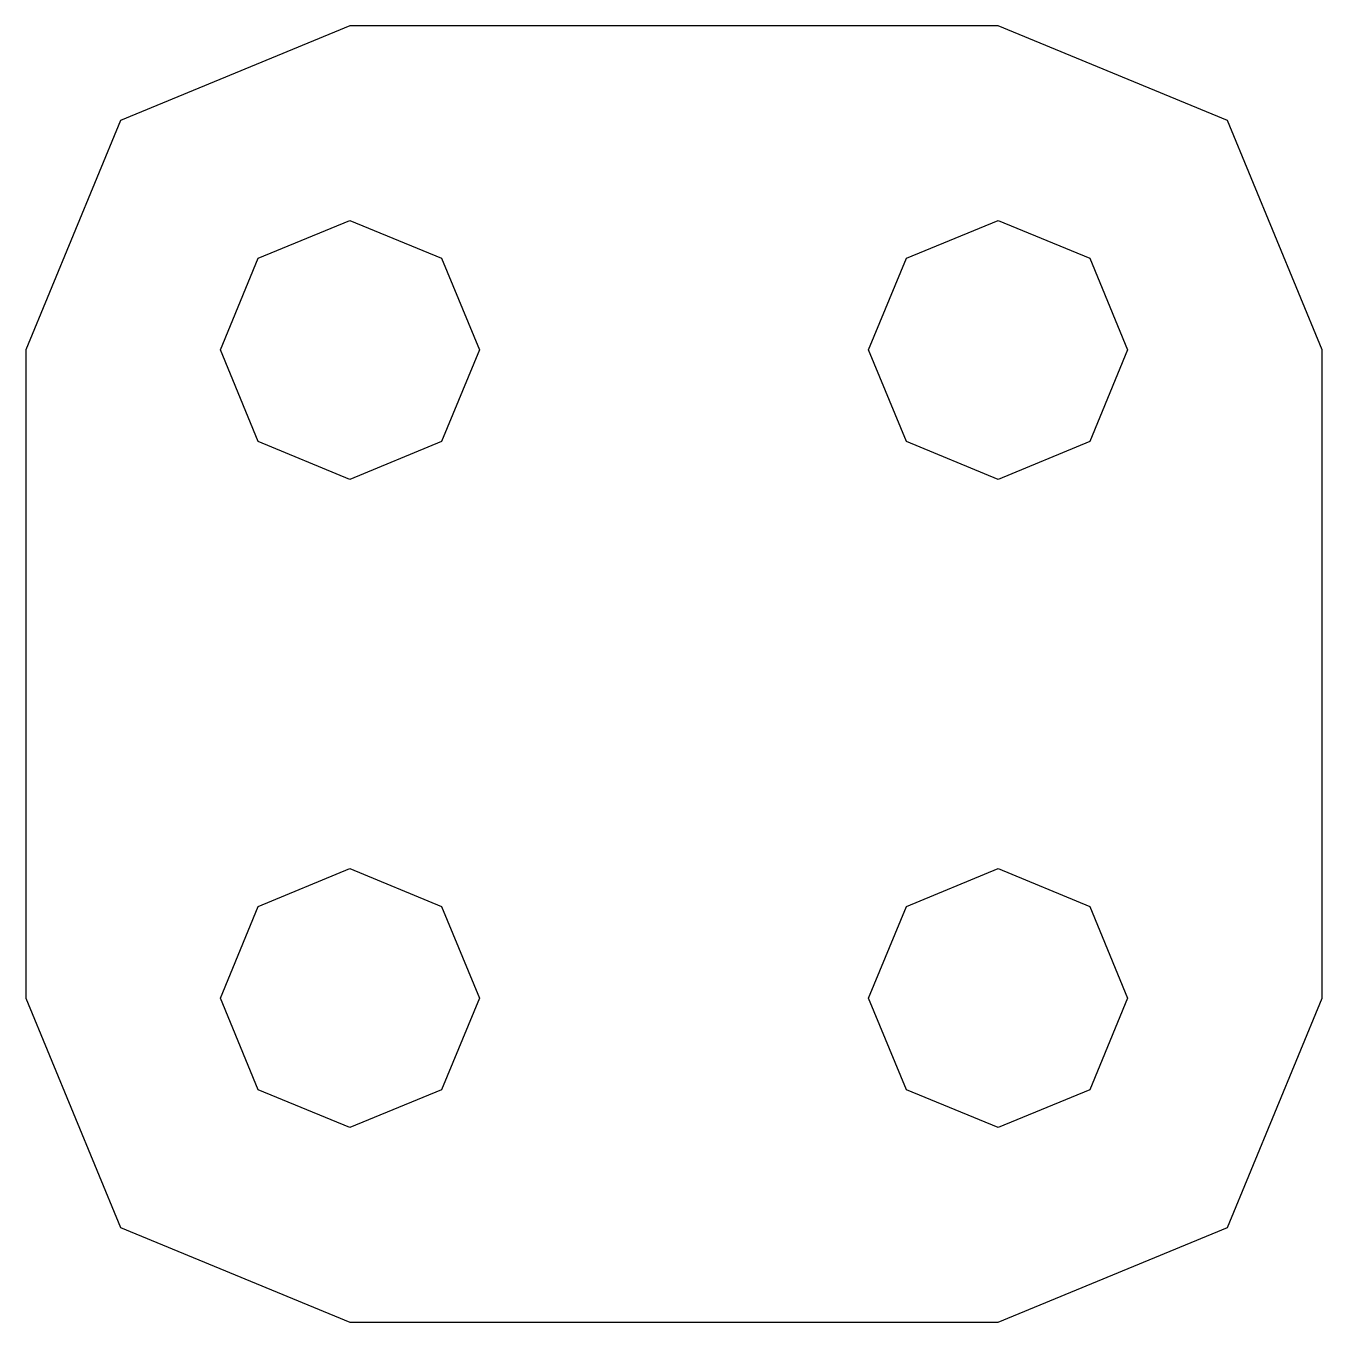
# Model space of a CAD drawing. Extents: x 0 to 20, y 0 to 20.
import ezdxf

# ---------------------------------------------------------------- set-up
doc = ezdxf.new("R2010")
doc.units = 0
doc.layers.add('Layer_1', color=7, linetype='CONTINUOUS')

msp = doc.modelspace()

# ---------------------------------------------------------------- linework, layer by layer
at = {"layer": 'Layer_1', "color": 7}
for points in [[(20.000001, 10.000037), (20.000001, 12.500018), (20.000001, 15.000013), (18.53875, 18.538752), (15, 20.000009), (9.999993, 20.000014), (4.999986, 20.00002), (1.461244, 18.538764), (-0.000001, 15.000013), (-0.000001, 10.000009), (-0.000002, 5.000019), (1.461243, 1.461263), (4.999985, 0.000001), (9.999993, 0.000001), (15, 0.000029), (18.53875, 1.461291), (20.000001, 5.000047), (20.000001, 7.500028), (20.000001, 10.000037)], [(7.000001, 15.000004), (6.414214, 13.58579), (5.000001, 13.000004), (3.585787, 13.58579), (3.000001, 15.000004), (3.585787, 16.414217), (5.000001, 17.000003), (6.414214, 16.414217), (7.000001, 15.000004)], [(17.000001, 15.000004), (16.414215, 13.58579), (15.000001, 13.000004), (13.585788, 13.58579), (13.000001, 15.000004), (13.585788, 16.414217), (15.000001, 17.000003), (16.414215, 16.414217), (17.000001, 15.000004)], [(7, 5.000004), (6.414214, 3.585791), (5, 3.000004), (3.585786, 3.585791), (3, 5.000004), (3.585786, 6.414217), (5, 7.000004), (6.414214, 6.414217), (7, 5.000004)], [(17, 5.000004), (16.414214, 3.585791), (15, 3.000004), (13.585787, 3.585791), (13, 5.000004), (13.585787, 6.414217), (15, 7.000004), (16.414214, 6.414217), (17, 5.000004)]]:
    msp.add_lwpolyline(points, dxfattribs=at)

doc.saveas('drawing.dxf')
